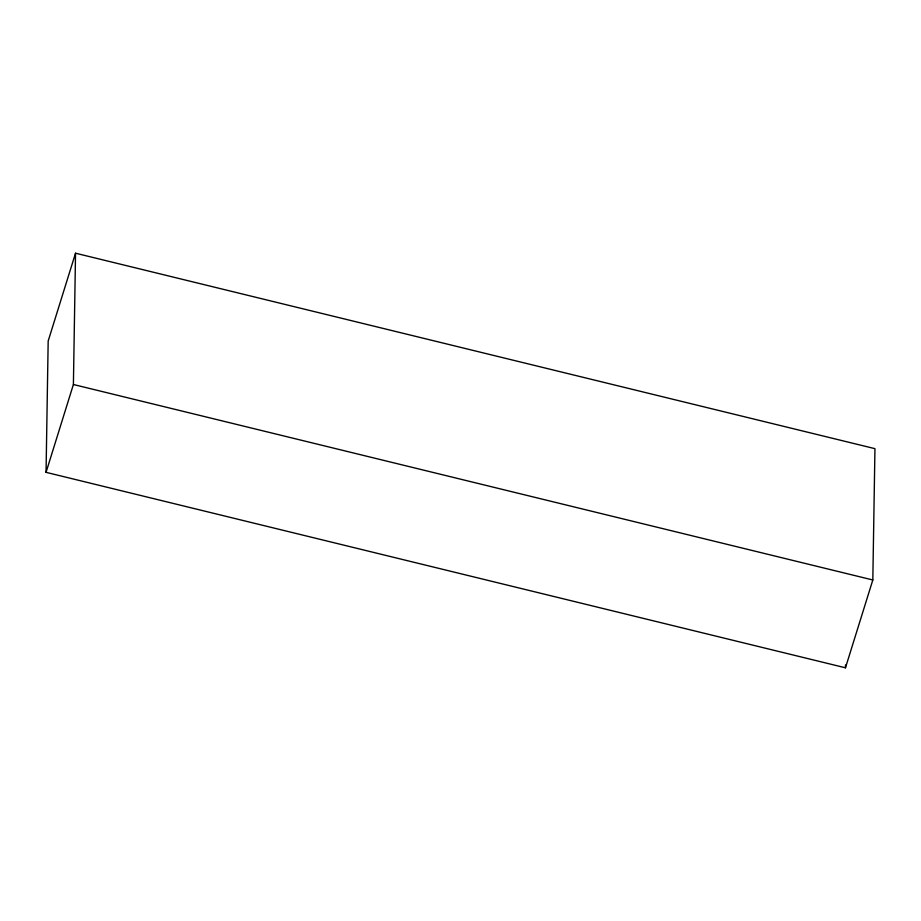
<?xml version="1.0" encoding="UTF-8"?>
<svg xmlns="http://www.w3.org/2000/svg" width="921" height="921" viewBox="0 0 921 921"><rect width="100%" height="100%" fill="white"/><g stroke="black" fill="none" stroke-linecap="round" stroke-linejoin="round"><path stroke-width="1.38" d="M46.05 472.335L48.18 341.023L75.534 253.206L874.95 448.665L872.82 579.977L845.466 667.794L46.05 472.335L73.404 384.506L75.534 253.206M845.466 667.794L845.513 664.939M73.404 384.506L872.82 579.977"/></g></svg>
